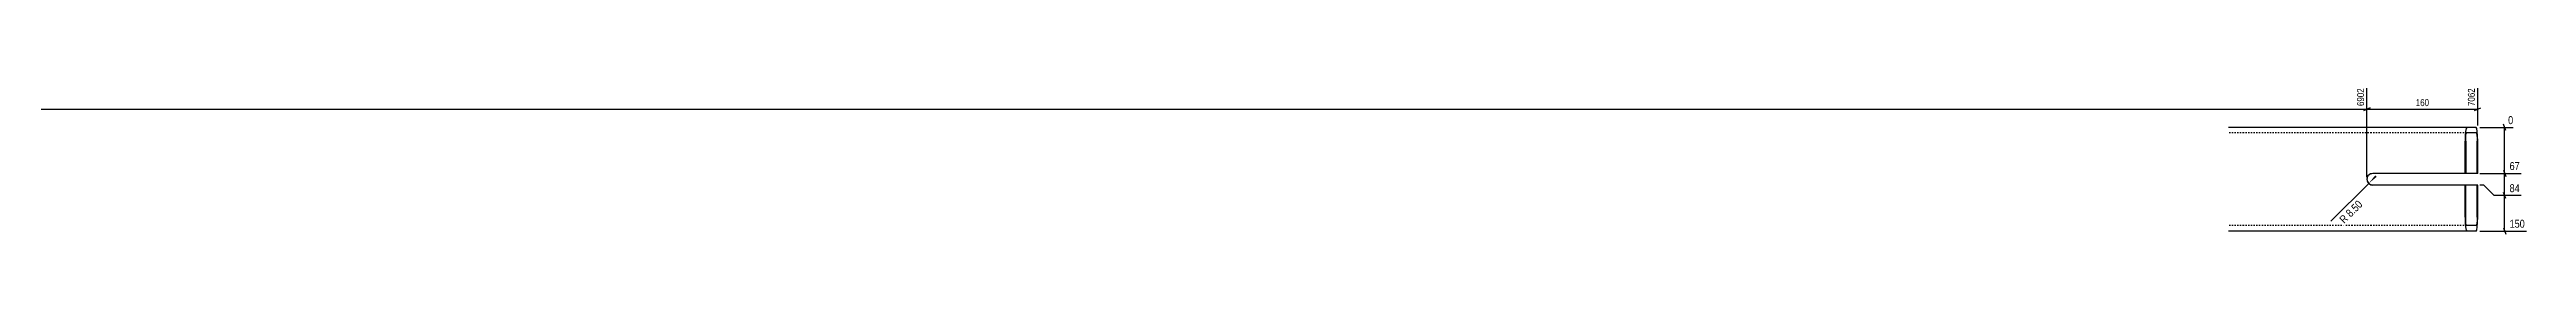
# Model space of a CAD drawing. Header units: millimetres. Extents: x 7 to 20356, y 7 to 257.
# Drawn here: x 16781 to 20356, y 9 to 222 of the extents above; entities that cross this region are included whole.
import ezdxf

# ---------------------------------------------------------------- set-up
doc = ezdxf.new("R2010")
doc.units = ezdxf.units.MM
doc.linetypes.add('DXK_LINE_DOT2', pattern=[3.9198, 1.9599, -1.9599])
doc.layers.add('MÅLSÆTNING', color=7, linetype='Continuous')
doc.layers.add('STÅL', color=7, linetype='Continuous')
doc.styles.add('Arial Narrow', font='ARIALN.TTF', dxfattribs={"height": 0.2})

msp = doc.modelspace()

# ---------------------------------------------------------------- hatches: boundary and pattern name
at = {"layer": 'MÅLSÆTNING', "linetype": 'Continuous'}
msp.add_hatch(color=7, dxfattribs=at).paths.add_polyline_path([(20139.7, 92), (20128.1, 82.5), (20137.6, 94.2)])

# ---------------------------------------------------------------- linework, layer by layer
at = {"layer": 'MÅLSÆTNING', "color": 7, "linetype": 'Continuous'}
for p, q in [((20125.6, 91.5), (20125.6, 220.1)), ((20125.6, 91.5), (20125.6, 220.1)), ((20285.5, 166.5), (20285.5, 220.1)), ((13223.6, 190), (20125.6, 190)), ((20130.1, 191.8), (20121.1, 188.2)), ((20121.1, 188.2), (20130.1, 191.8)), ((20125.6, 190), (20285.5, 190)), ((20281, 188.2), (20290, 191.8)), ((20288.5, 163.5), (20336.6, 163.5)), ((20326, 159), (20322.4, 168)), ((20128.1, 82.5), (20073.3, 27.7)), ((20294.2, 80), (20288.5, 80)), ((20294.2, 80), (20288.5, 80)), ((20309.2, 65), (20294.2, 80)), ((20309.2, 65), (20294.2, 80)), ((20348.2, 65), (20309.2, 65)), ((20326, 60.5), (20322.4, 69.5)), ((20324.2, 13.5), (20324.2, 65)), ((20288.5, 13.5), (20355.6, 13.5)), ((20322.4, 18), (20326, 9))]:
    msp.add_line(p, q, dxfattribs=at)
msp.add_arc((20134.1, 88.5), 8.5, 180, 270, dxfattribs=at)
at = {"layer": 'STÅL', "color": 2, "linetype": 'Continuous'}
for p, q in [((20283.1, 163.5), (19925.6, 163.5)), ((20267.3, 151.2), (20267.1, 143.5)), ((20267.1, 97), (20267.1, 143.5)), ((20267.8, 157.6), (20267.3, 151.2)), ((20268.6, 162), (20267.8, 157.6)), ((20268.1, 143.5), (20268.2, 148.1)), ((20268.1, 143.5), (20268.1, 97)), ((20268.2, 148.1), (20268.5, 152)), ((20268.5, 152), (20269, 154.6)), ((20269.6, 163.5), (20268.6, 162)), ((20269, 154.6), (20269.6, 155.5)), ((20283.1, 155.5), (20269.6, 155.5)), ((20284, 162), (20283.1, 163.5)), ((20283.1, 155.5), (20283.6, 154.6)), ((20283.6, 154.6), (20284.1, 152)), ((20284.8, 157.6), (20284, 162)), ((20284.1, 152), (20284.4, 148.1)), ((20284.4, 148.1), (20284.5, 143.5)), ((20284.5, 97), (20284.5, 143.5)), ((20285.3, 151.2), (20284.8, 157.6)), ((20285.5, 143.5), (20285.3, 151.2)), ((20285.5, 97), (20285.5, 143.5)), ((20134.1, 97), (20130.8, 96.4)), ((20130.8, 80.6), (20134.1, 80)), ((20267.1, 97), (20134.1, 97)), ((20267.1, 80), (20134.1, 80)), ((20268.1, 97), (20267.1, 97)), ((20268.1, 80), (20267.1, 80)), ((20267.1, 33.5), (20267.1, 80)), ((20284.5, 97), (20268.1, 97)), ((20268.1, 33.5), (20268.1, 80)), ((20285.5, 80), (20268.1, 80)), ((20285.5, 97), (20284.5, 97)), ((20284.5, 33.5), (20284.5, 80)), ((20285.5, 33.5), (20285.5, 80)), ((20283.1, 13.5), (19925.6, 13.5)), ((20267.1, 33.5), (20267.3, 25.8)), ((20267.3, 25.8), (20267.8, 19.4)), ((20267.8, 19.4), (20268.6, 15)), ((20268.2, 28.9), (20268.1, 33.5)), ((20268.5, 25), (20268.2, 28.9)), ((20269, 22.4), (20268.5, 25)), ((20268.6, 15), (20269.6, 13.5)), ((20269.6, 21.5), (20269, 22.4)), ((20283.1, 21.5), (20269.6, 21.5)), ((20283.6, 22.4), (20283.1, 21.5)), ((20283.1, 13.5), (20284, 15)), ((20284.1, 25), (20283.6, 22.4)), ((20284, 15), (20284.8, 19.4)), ((20284.4, 28.9), (20284.1, 25)), ((20284.5, 33.5), (20284.4, 28.9)), ((20284.8, 19.4), (20285.3, 25.8)), ((20285.3, 25.8), (20285.5, 33.5))]:
    msp.add_line(p, q, dxfattribs=at)
at = {"layer": 'STÅL', "color": 7, "linetype": 'DXK_LINE_DOT2'}
for p, q in [((20269.6, 155.5), (19925.6, 155.5)), ((20130.8, 96.4), (20134.1, 97)), ((20134.1, 80), (20130.8, 80.6)), ((20268.1, 97), (20267.1, 97)), ((20268.1, 97), (20267.1, 97)), ((20268.1, 80), (20267.1, 80)), ((20285.5, 97), (20284.5, 97)), ((20269.6, 21.5), (19925.6, 21.5))]:
    msp.add_line(p, q, dxfattribs=at)
at = {"layer": 'STÅL', "color": 2, "linetype": 'Continuous'}
msp.add_arc((20134.1, 88.5), 8.5, 112.5, 247.5, dxfattribs=at)
at = {"layer": 'STÅL', "color": 7, "linetype": 'DXK_LINE_DOT2'}
msp.add_arc((20134.1, 88.5), 8.5, 112.5, 247.5, dxfattribs=at)

# ---------------------------------------------------------------- next in the draw order: wipeouts: each hides what was drawn before it
at = {"color": 0, "linetype": 'Continuous'}
for points in [[(20123.5, 222.2), (20108.8, 222.2), (20108.8, 192.4), (20123.5, 192.4)], [(20283.4, 222.2), (20268.7, 222.2), (20268.7, 192.4), (20283.4, 192.4)], [(20348.5, 67.4), (20348.5, 84.2), (20329, 84.2), (20329, 67.4)], [(20355.8, 15.9), (20355.8, 32.7), (20329, 32.7), (20329, 15.9)]]:
    msp.add_wipeout(points, dxfattribs=at).dxf.layer = 'MÅLSÆTNING'
at = {"color": 0}
for points in [[(20217.2, 192.3), (20217.2, 207), (20193.9, 207), (20193.9, 192.3)], [(20123.6, 51), (20111.7, 62.9), (20080.9, 32.1), (20092.8, 20.2)]]:
    msp.add_wipeout(points, dxfattribs=at).dxf.layer = 'MÅLSÆTNING'

# ---------------------------------------------------------------- next in the draw order: linework, layer by layer
at = {"layer": 'MÅLSÆTNING', "color": 7, "linetype": 'Continuous'}
for p, q in [((20324.2, 97), (20324.2, 163.5)), ((20288.5, 97), (20348.2, 97)), ((20288.5, 97), (20348.2, 97)), ((20322.4, 101.5), (20326, 92.5)), ((20322.4, 101.5), (20326, 92.5)), ((20324.2, 65), (20324.2, 97)), ((20348.2, 65), (20309.2, 65)), ((20326, 60.5), (20322.4, 69.5))]:
    msp.add_line(p, q, dxfattribs=at)

# ---------------------------------------------------------------- next in the draw order: texts
at = {"layer": 'MÅLSÆTNING', "color": 3, "linetype": 'Continuous', "style": 'Arial Narrow'}
for s, p in [('6902', (20121.4, 194.5)), ('7062', (20281.3, 194.5))]:
    msp.add_text(s, height=10.02, rotation=90.0002, dxfattribs=at).set_placement(p)
at = {"layer": 'MÅLSÆTNING', "color": 3, "style": 'Arial Narrow'}
msp.add_text('160', height=10.02, dxfattribs=at).set_placement((20196, 194.4))
at = {"layer": 'MÅLSÆTNING', "color": 3, "linetype": 'Continuous', "style": 'Arial Narrow'}
for s, p in [('84', (20331.4, 69.8)), ('150', (20331.4, 18.3))]:
    msp.add_text(s, height=11.45, dxfattribs=at).set_placement(p)
at = {"layer": 'MÅLSÆTNING', "color": 3, "style": 'Arial Narrow'}
msp.add_text('R 8.50', height=11.45, rotation=45.0001, dxfattribs=at).set_placement((20092.8, 23.6))

# ---------------------------------------------------------------- next in the draw order: wipeouts: each hides what was drawn before it
at = {"color": 0, "linetype": 'Continuous'}
for points in [[(20339, 165.9), (20339, 182.7), (20326.9, 182.7), (20326.9, 165.9)], [(20348.5, 99.4), (20348.5, 116.2), (20329, 116.2), (20329, 99.4)]]:
    msp.add_wipeout(points, dxfattribs=at).dxf.layer = 'MÅLSÆTNING'

# ---------------------------------------------------------------- next in the draw order: texts
at = {"layer": 'MÅLSÆTNING', "color": 3, "linetype": 'Continuous', "style": 'Arial Narrow'}
for s, height, p in [('0', 11.5, (20329.3, 168.3)), ('67', 11.45, (20331.4, 101.8))]:
    msp.add_text(s, height=height, dxfattribs=at).set_placement(p)

doc.saveas('drawing.dxf')
